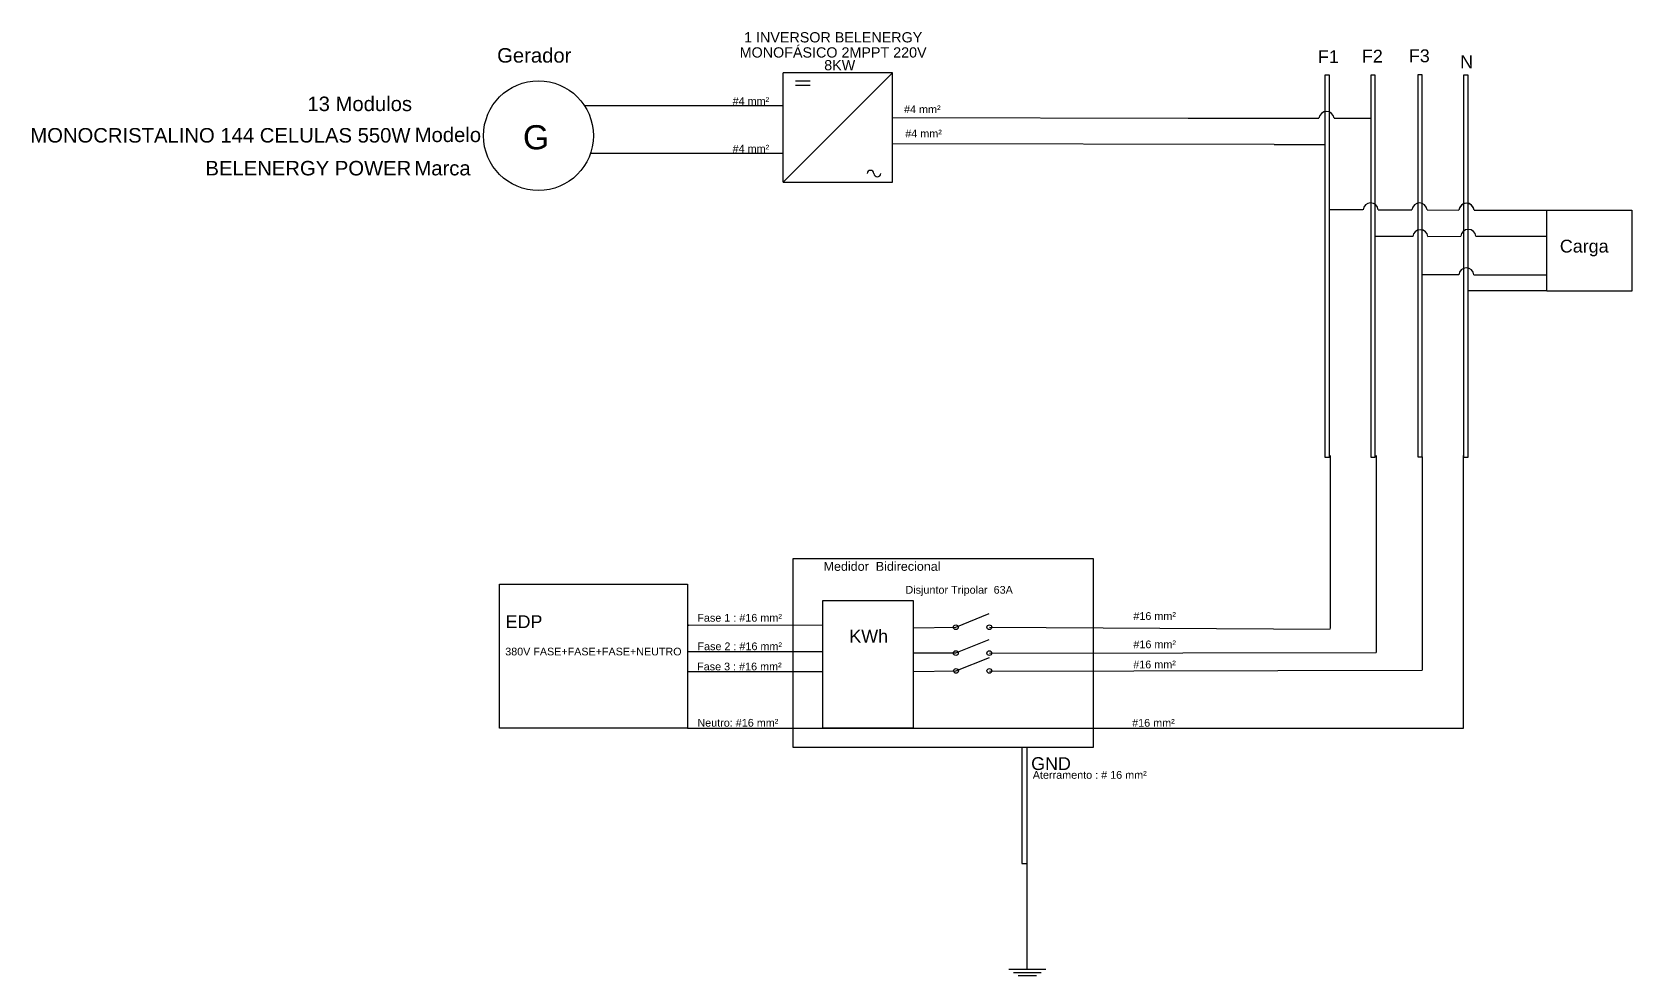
# Model space of a CAD drawing. Header units: millimetres. Extents: x 1951 to 31347, y 916 to 18262.
import ezdxf

# ---------------------------------------------------------------- set-up
doc = ezdxf.new("R2010")
doc.units = ezdxf.units.MM
doc.styles.add('arial', font='arial.ttf')
doc.styles.get("Standard").update_dxf_attribs({"font": 'arial.ttf'})

msp = doc.modelspace()

# ---------------------------------------------------------------- linework, layer by layer
for p, q in [((17761, 17511), (15749, 17511)), ((17761, 17511), (15749, 15503)), ((15749, 15501), (15749, 17511)), ((15977, 17368), (16246, 17368)), ((17761, 15501), (17761, 17511)), ((25704, 17468), (25704, 10448)), ((25788, 17468), (25704, 17468)), ((25788, 10448), (25788, 17468)), ((26547, 17468), (26547, 11567)), ((26631, 17468), (26547, 17468)), ((26547, 17468), (26547, 10448)), ((26631, 17468), (26547, 17468)), ((26631, 11567), (26631, 17468)), ((26631, 10448), (26631, 17468)), ((27410, 17474), (27410, 11572)), ((27495, 17474), (27410, 17474)), ((27410, 17474), (27410, 10454)), ((27495, 17474), (27410, 17474)), ((27495, 11572), (27495, 17474)), ((27495, 10454), (27495, 17474)), ((28252, 17467), (28252, 11566)), ((28336, 17467), (28252, 17467)), ((28252, 17467), (28252, 10447)), ((28336, 17467), (28252, 17467)), ((28336, 11566), (28336, 17467)), ((28336, 10447), (28336, 17467)), ((15977, 17285), (16246, 17285)), ((15749, 16906), (12102, 16906)), ((23196, 16673), (17761, 16683)), ((25591, 16673), (23196, 16673)), ((25874, 16677), (26548, 16677)), ((24775, 16196), (17761, 16206)), ((24775, 16196), (25703, 16196)), ((15749, 16031), (12211, 16031)), ((15749, 15501), (17761, 15501)), ((26404, 14996), (25788, 14996)), ((26684, 14996), (27304, 14996)), ((27582, 14996), (28168, 14987)), ((28445, 14990), (29714, 14990)), ((29714, 14990), (29782, 14990)), ((27321, 14502), (26629, 14506)), ((27598, 14502), (28201, 14508)), ((28478, 14512), (29437, 14512)), ((29437, 14512), (29782, 14512)), ((28163, 13801), (27495, 13801)), ((28440, 13801), (29782, 13801)), ((28336, 13511), (29782, 13511)), ((25704, 10448), (25788, 10448)), ((25802, 10482), (25802, 7300)), ((26547, 10448), (26631, 10448)), ((26645, 10482), (26645, 6863)), ((27410, 10454), (27495, 10454)), ((27495, 10454), (27495, 6533)), ((28249, 5469), (28254, 10480)), ((28252, 10447), (28336, 10447)), ((14002, 7360), (13997, 7360)), ((14002, 7360), (14017, 7360)), ((16483, 7356), (14017, 7360)), ((19532, 7568), (18917, 7322)), ((18916, 7320), (18138, 7310)), ((19532, 7096), (18917, 6849)), ((19540, 7324), (25802, 7287)), ((14002, 6873), (13997, 6873)), ((16483, 6871), (14002, 6873)), ((18918, 6849), (18143, 6850)), ((19534, 6764), (18918, 6517)), ((19540, 6849), (26645, 6863)), ((14002, 6510), (16483, 6510)), ((18920, 6518), (18142, 6508)), ((19544, 6520), (27491, 6533)), ((13997, 5469), (28249, 5469))]:
    msp.add_line(p, q)
at = {"color": 3}
for p, q in [((20136, 5117), (20136, 2985)), ((20237, 2985), (20237, 5117)), ((20136, 2984), (20237, 2984)), ((20237, 1043), (20237, 2985)), ((20575, 1034), (19900, 1034)), ((20490, 975), (19985, 975)), ((20406, 916), (20069, 916))]:
    msp.add_line(p, q, dxfattribs=at)
for points in [[(29782, 14990), (31347, 14990), (31347, 13499), (29782, 13499)], [(15936, 8587), (21449, 8587), (21449, 5115), (15936, 5115)], [(10541, 8114), (13997, 8114), (13997, 5469), (10541, 5469)], [(16483, 7817), (18143, 7817), (18143, 5471), (16483, 5471)]]:
    msp.add_lwpolyline(points, close=True)
for centre, radius in [((11256, 16357), 1009), ((18924, 7324), 44), ((19540, 7324), 44), ((18924, 6849), 44), ((19540, 6849), 44), ((18928, 6522), 44), ((19541, 6522), 44)]:
    msp.add_circle(centre, radius)
for centre, radius, start, end in [((25735, 16665), 139, 4.8421, 175.1489), ((17356, 15656), 63.4, 3.9496, 176.0504), ((17483, 15664), 63.4, 183.9496, 356.0504), ((26545, 14984), 139, 4.8264, 175.1736), ((27443, 14984), 139, 4.8264, 175.1736), ((28307, 14979), 139, 4.8264, 175.1489), ((28307, 14975), 139, 4.8264, 175.1489), ((27460, 14490), 139, 4.8264, 175.1736), ((28340, 14497), 139, 4.8264, 175.1489), ((28302, 13789), 139, 4.8264, 175.1736)]:
    msp.add_arc(centre, radius, start, end)

# ---------------------------------------------------------------- texts
for s, height, p in [('1 INVERSOR BELENERGY', 188.29, (15034, 18071)), (' MONOFÁSICO 2MPPT 220V', 188.29, (14880, 17793)), ('F2', 235.4, (26385, 17701)), ('F3', 235.4, (27248, 17707)), ('8KW ', 188.3, (16506, 17558)), ('F1', 235.4, (25577, 17692)), ('N', 235, (28191, 17597)), ('#4 mm²', 142, (14823, 16922)), ('#4 mm²', 142, (17973, 16771)), ('G', 444, (10971, 16106)), ('#4 mm²', 142, (17995, 16325)), ('#4 mm²', 142, (14823, 16047)), ('Carga', 235.4, (30022, 14210)), ('Medidor  Bidirecional', 164.76, (16494, 8361)), ('Disjuntor Tripolar  63A', 141.98, (17999, 7941)), ('EDP', 235.4, (10653, 7309)), ('Fase 1 : #16 mm²', 141.98, (14175, 7427)), ('#16 mm²', 142, (22186, 7460)), ('KWh', 235.4, (16967, 7043)), ('#16 mm²', 142, (22187, 6939)), ('380V FASE+FASE+FASE+NEUTRO', 141.22, (10646, 6807)), ('Fase 2 : #16 mm²', 141.98, (14177, 6903)), ('Fase 3 : #16 mm²', 141.98, (14171, 6532)), ('#16 mm²', 142, (22184, 6569)), ('Neutro: #16 mm²', 141.98, (14176, 5498)), ('#16 mm²', 142, (22164, 5497)), ('GND', 235.4, (20308, 4701)), ('Aterramento : # 16 mm²', 141.98, (20338, 4540))]:
    msp.add_text(s, height=height).set_placement(p)
at = {"style": 'arial'}
for s, p in [('Gerador ', (10497, 17700)), ('Modelo', (8982, 16240)), ('Marca', (8977, 15627))]:
    msp.add_text(s, height=266.2, dxfattribs=at).set_placement(p)
at = {"color": 2, "style": 'arial'}
for s, height, p in [('13 Modulos', 266.2, (7011, 16809)), ('MONOCRISTALINO 144 CELULAS 550W', 266.22, (1920, 16231)), ('BELENERGY POWER', 266.22, (5138, 15627))]:
    msp.add_text(s, height=height, dxfattribs=at).set_placement(p)

doc.saveas('drawing.dxf')
